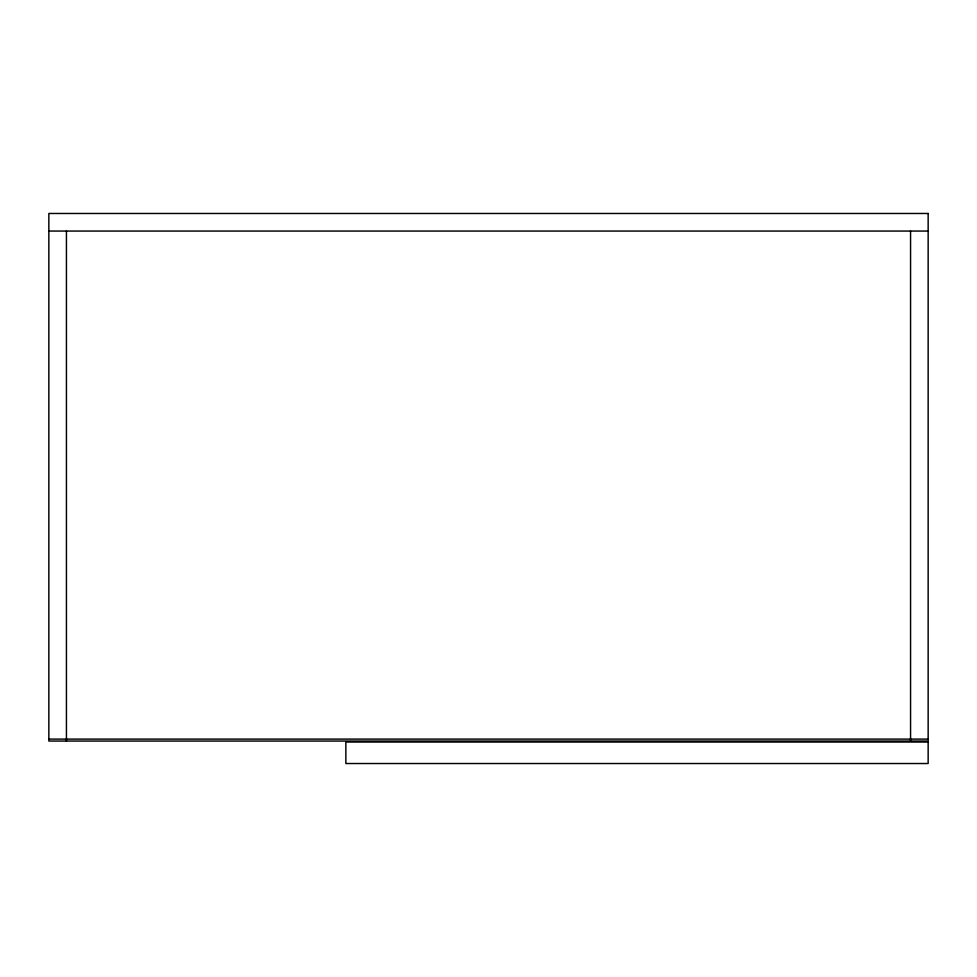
<?xml version="1.0" encoding="UTF-8"?>
<svg xmlns="http://www.w3.org/2000/svg" width="977" height="977" viewBox="0 0 977 977"><rect width="100%" height="100%" fill="white"/><g stroke="black" fill="none" stroke-linecap="round" stroke-linejoin="round"><path stroke-width="1.47" d="M48.85 231.06L928.15 231.06M48.85 739.101L928.15 739.101M910.564 231.06L910.564 741.054M66.436 231.06L66.436 741.054M928.15 213.475L48.85 213.475L48.85 741.054L928.15 741.054L928.15 213.475M928.15 742.032L345.858 742.032L345.858 763.525L928.15 763.525L928.15 742.032"/></g></svg>
